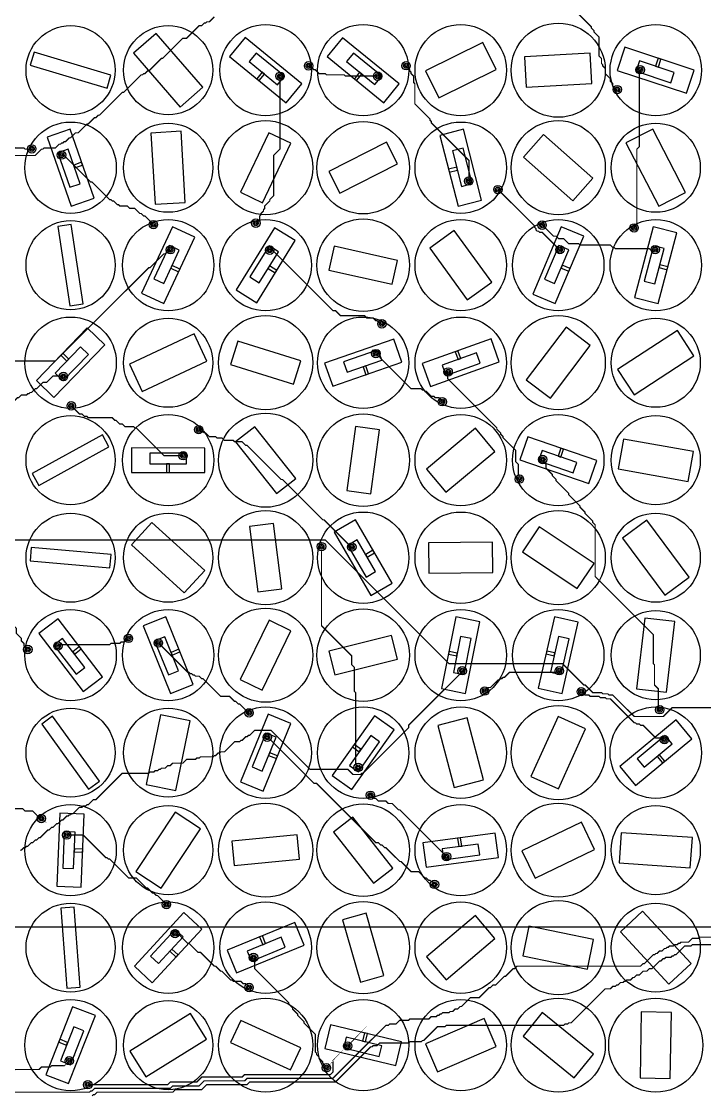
# Model space of a CAD drawing. Header units: millimetres. Extents: x -183 to 183, y -212 to 212.
# Drawn here: x -75.4 to 5.8, y 5.7 to 133.4 of the extents above; entities that cross this region are included whole.
import ezdxf

# ---------------------------------------------------------------- set-up
doc = ezdxf.new("R2010")
doc.units = ezdxf.units.MM
for name, color, linetype in [('ANTIPAD', 8, 'Continuous'), ('BOT_PAD', 40, 'Continuous'), ('BOT_TRACE', 30, 'Continuous'), ('DIODE_SHEET', 6, 'Continuous'), ('TOP_DISC', 1, 'Continuous'), ('TOP_ISLAND', 3, 'Continuous'), ('TOP_SLOT', 2, 'Continuous'), ('VIA_DRILL', 5, 'Continuous'), ('VIA_PAD', 4, 'Continuous')]:
    doc.layers.add(name, color=color, linetype=linetype)

msp = doc.modelspace()

# ---------------------------------------------------------------- linework, layer by layer
at = {"layer": 'ANTIPAD'}
for centre in [(-41.293, 128.117), (-29.694, 128.128), (-1.856, 127.654), (-44.686, 126.885), (-33.084, 126.889), (-4.584, 125.289), (-74.219, 118.24), (-70.684, 117.508), (-22.241, 114.409), (-18.777, 113.394), (-47.57, 109.398), (-59.749, 109.226), (-13.525, 109.159), (-2.584, 108.836), (-57.726, 106.237), (-45.912, 106.192), (-11.393, 106.246), (-0.058, 106.256), (-32.569, 97.424), (-33.294, 93.887), (-24.697, 91.701), (-70.46, 91.154), (-69.525, 87.667), (-25.393, 88.158), (-54.369, 84.829), (-56.22, 81.73), (-13.455, 81.28), (-16.216, 78.954), (-39.762, 70.918), (-36.152, 70.874), (-62.729, 59.998), (-74.689, 58.672), (-71.104, 59.09), (-59.161, 59.45), (-23.027, 56.151), (-11.477, 56.147), (-20.348, 53.732), (-8.862, 53.657), (-48.38, 51.136), (0.472, 51.512), (-46.215, 48.248), (1.03, 47.945), (-35.399, 44.642), (-33.942, 41.339), (-73.082, 38.572), (-70.059, 36.6), (-24.894, 34.039), (-26.317, 30.721), (-58.205, 28.329), (-57.182, 24.867), (-47.843, 22.031), (-48.372, 18.46), (-36.655, 11.499), (-69.759, 9.75), (-39.176, 8.916), (-67.552, 6.893)]:
    msp.add_circle(centre, 0.5, dxfattribs=at)
at = {"layer": 'BOT_PAD'}
for centre in [(-41.293, 128.117), (-29.694, 128.128), (-1.856, 127.654), (-44.686, 126.885), (-33.084, 126.889), (-4.584, 125.289), (-74.219, 118.24), (-70.684, 117.508), (-22.241, 114.409), (-18.777, 113.394), (-59.749, 109.226), (-47.57, 109.398), (-13.525, 109.159), (-2.584, 108.836), (-57.726, 106.237), (-45.912, 106.192), (-11.393, 106.246), (-0.058, 106.256), (-32.569, 97.424), (-33.294, 93.887), (-24.697, 91.701), (-70.46, 91.154), (-25.393, 88.158), (-69.525, 87.667), (-54.369, 84.829), (-56.22, 81.73), (-13.455, 81.28), (-16.216, 78.954), (-39.762, 70.918), (-36.152, 70.874), (-62.729, 59.998), (-74.689, 58.672), (-71.104, 59.09), (-59.161, 59.45), (-23.027, 56.151), (-11.477, 56.147), (-20.348, 53.732), (-8.862, 53.657), (-48.38, 51.136), (0.472, 51.512), (-46.215, 48.248), (1.03, 47.945), (-35.399, 44.642), (-33.942, 41.339), (-73.082, 38.572), (-70.059, 36.6), (-24.894, 34.039), (-26.317, 30.721), (-58.205, 28.329), (-57.182, 24.867), (-47.843, 22.031), (-48.372, 18.46), (-36.655, 11.499), (-69.759, 9.75), (-39.176, 8.916), (-67.552, 6.893)]:
    msp.add_circle(centre, 0.3, dxfattribs=at)
at = {"layer": 'BOT_TRACE', "const_width": 0.15}
for points in [[(-4.584, 125.289), (-4.655, 125.253), (-5.105, 125.703), (-5.105, 126.003), (-5.405, 126.303), (-5.405, 126.603), (-6.005, 127.203), (-6.005, 127.803), (-6.305, 128.103), (-6.305, 128.253), (-6.455, 128.403), (-6.455, 129.003), (-6.755, 129.303), (-6.755, 131.553), (-7.355, 132.153), (-7.355, 132.303), (-7.655, 132.603), (-7.655, 132.753), (-13.055, 138.153), (-13.102, 138.108)], [(-52.505, 133.953), (-53.105, 133.353), (-53.405, 133.353), (-53.555, 133.203), (-53.705, 133.203), (-54.005, 132.903), (-54.305, 132.903), (-55.805, 131.403), (-56.255, 131.403), (-58.655, 129.003), (-58.805, 129.003), (-60.305, 127.503), (-60.455, 127.503), (-60.755, 127.203), (-60.905, 127.203), (-61.055, 127.053), (-61.205, 127.053), (-63.305, 124.953), (-63.455, 124.953), (-66.155, 122.253), (-66.305, 122.253), (-66.605, 121.953), (-66.755, 121.953), (-67.505, 121.203), (-67.655, 121.203), (-68.705, 120.153), (-69.005, 120.153), (-69.605, 119.553), (-69.755, 119.553), (-70.205, 119.103), (-70.355, 119.103), (-70.505, 118.953), (-70.655, 118.953), (-70.805, 118.803), (-70.955, 118.803), (-71.405, 118.353), (-72.755, 118.353), (-72.905, 118.203), (-73.055, 118.203), (-73.805, 117.453), (-89.255, 117.453)], [(-41.293, 128.117), (-41.255, 128.103), (-40.955, 127.803), (-40.805, 127.803), (-40.655, 127.653), (-40.505, 127.653), (-40.055, 127.203), (-39.305, 127.203), (-39.155, 127.053), (-37.055, 127.053), (-36.905, 126.903), (-33.155, 126.903), (-33.084, 126.889)], [(-29.694, 128.128), (-29.705, 128.103), (-29.255, 127.653), (-29.255, 127.503), (-29.105, 127.353), (-29.105, 127.203), (-28.805, 126.903), (-28.805, 126.153), (-28.655, 126.003), (-28.655, 123.603), (-26.855, 121.803), (-26.855, 121.653), (-26.705, 121.503), (-26.705, 121.353), (-22.205, 116.853), (-22.205, 114.453), (-22.241, 114.409)], [(-2.584, 108.836), (-2.555, 108.903), (-2.255, 109.203), (-2.255, 118.203), (-1.955, 118.503), (-1.955, 127.503), (-1.805, 127.653), (-1.856, 127.654)], [(-74.219, 118.24), (-74.255, 118.203), (-75.005, 118.203), (-75.155, 118.353), (-76.205, 118.353), (-76.355, 118.503), (-78.605, 118.503), (-78.905, 118.803), (-79.655, 118.803), (-81.005, 120.153), (-81.305, 120.153), (-81.455, 120.303), (-81.605, 120.303), (-81.755, 120.453), (-81.905, 120.453), (-82.055, 120.603), (-82.355, 120.603), (-88.805, 127.053), (-89.555, 127.053), (-89.705, 127.203), (-91.505, 127.203), (-91.655, 127.353), (-94.655, 127.353), (-94.647, 127.406)], [(-47.57, 109.398), (-47.555, 109.353), (-47.105, 109.803), (-47.105, 110.253), (-46.955, 110.403), (-46.955, 110.553), (-46.655, 110.853), (-46.655, 111.003), (-46.505, 111.153), (-46.505, 111.453), (-45.905, 112.053), (-45.905, 112.203), (-45.455, 112.653), (-45.455, 117.453), (-44.705, 118.203), (-44.705, 126.903), (-44.686, 126.885)], [(-59.749, 109.226), (-59.705, 109.203), (-60.755, 110.253), (-60.905, 110.253), (-61.205, 110.553), (-61.355, 110.553), (-61.955, 111.153), (-62.555, 111.153), (-62.855, 111.453), (-63.755, 111.453), (-63.905, 111.603), (-64.055, 111.603), (-64.505, 112.053), (-64.655, 112.053), (-64.805, 112.203), (-64.955, 112.203), (-67.055, 114.303), (-67.205, 114.303), (-70.355, 117.453), (-70.655, 117.453), (-70.684, 117.508)], [(-18.777, 113.394), (-18.755, 113.403), (-14.405, 109.053), (-14.405, 108.903), (-14.255, 108.753), (-14.255, 108.603), (-14.105, 108.453), (-13.955, 108.453), (-13.805, 108.303), (-13.505, 108.303), (-11.405, 106.203), (-11.393, 106.246)], [(-13.525, 109.159), (-13.505, 109.203), (-12.155, 107.853), (-11.855, 107.853), (-11.555, 107.553), (-10.955, 107.553), (-10.355, 106.953), (-9.155, 106.953), (-9.005, 106.803), (-5.405, 106.803), (-5.105, 106.503), (-4.955, 106.503), (-4.805, 106.353), (-0.755, 106.353), (-0.605, 106.203), (-0.005, 106.203), (-0.058, 106.256)], [(-57.726, 106.237), (-57.755, 106.203), (-58.055, 105.903), (-58.205, 105.903), (-58.355, 105.753), (-58.505, 105.753), (-60.155, 104.103), (-60.305, 104.103), (-71.405, 93.003), (-78.455, 93.003)], [(-32.569, 97.424), (-32.555, 97.353), (-32.855, 97.653), (-33.005, 97.653), (-33.155, 97.803), (-33.305, 97.803), (-33.605, 98.103), (-34.355, 98.103), (-34.655, 98.403), (-37.505, 98.403), (-38.105, 99.003), (-38.405, 99.003), (-45.605, 106.203), (-45.905, 106.203), (-45.912, 106.192)], [(-25.393, 88.158), (-25.355, 88.203), (-25.805, 88.653), (-26.255, 88.653), (-26.405, 88.803), (-26.705, 88.803), (-27.305, 89.403), (-27.455, 89.403), (-27.605, 89.553), (-27.755, 89.553), (-27.905, 89.703), (-29.105, 89.703), (-33.305, 93.903), (-33.294, 93.887)], [(-80.399, 87.729), (-80.405, 87.753), (-79.655, 87.753), (-79.505, 87.903), (-78.455, 87.903), (-78.305, 88.053), (-76.505, 88.053), (-75.905, 88.653), (-75.755, 88.653), (-75.455, 88.953), (-74.855, 88.953), (-74.705, 89.103), (-74.555, 89.103), (-74.405, 89.253), (-74.255, 89.253), (-73.805, 89.703), (-73.655, 89.703), (-72.905, 90.453), (-72.455, 90.453), (-71.705, 91.203), (-70.505, 91.203), (-70.46, 91.154)], [(-16.216, 78.954), (-16.205, 78.903), (-16.205, 79.353), (-16.355, 79.503), (-16.355, 80.703), (-16.655, 81.003), (-16.655, 82.353), (-18.155, 83.853), (-18.155, 84.003), (-18.455, 84.303), (-18.455, 84.453), (-18.905, 84.903), (-18.905, 85.053), (-24.755, 90.903), (-24.755, 91.653), (-24.697, 91.701)], [(-69.525, 87.667), (-69.455, 87.603), (-68.555, 86.703), (-68.255, 86.703), (-67.955, 86.403), (-67.655, 86.403), (-67.505, 86.253), (-64.655, 86.253), (-64.355, 85.953), (-64.205, 85.953), (-63.755, 85.503), (-63.455, 85.503), (-63.155, 85.203), (-62.105, 85.203), (-61.955, 85.053), (-61.805, 85.053), (-58.505, 81.753), (-56.255, 81.753), (-56.22, 81.73)], [(-54.369, 84.829), (-54.305, 84.903), (-54.005, 84.603), (-53.855, 84.603), (-53.705, 84.453), (-53.555, 84.453), (-53.105, 84.003), (-52.355, 84.003), (-52.205, 83.853), (-51.605, 83.853), (-51.305, 83.553), (-50.255, 83.553), (-50.105, 83.403), (-49.205, 83.403), (-48.755, 82.953), (-48.605, 82.953), (-44.555, 78.903), (-44.405, 78.903), (-39.605, 74.103), (-39.455, 74.103), (-36.155, 70.803), (-36.152, 70.874)], [(0.472, 51.512), (0.445, 51.453), (0.445, 51.603), (0.295, 51.753), (0.295, 54.003), (-0.155, 54.453), (-0.155, 56.853), (-0.305, 57.003), (-0.305, 60.453), (-7.205, 67.353), (-7.205, 73.503), (-7.505, 73.803), (-7.505, 73.953), (-8.405, 74.853), (-8.405, 75.003), (-9.005, 75.603), (-9.005, 75.753), (-10.355, 77.103), (-10.355, 77.253), (-11.855, 78.753), (-11.855, 78.903), (-12.305, 79.353), (-12.305, 79.503), (-13.055, 80.253), (-13.055, 80.703), (-13.205, 80.853), (-13.205, 81.003), (-13.505, 81.303), (-13.455, 81.28)], [(9.745, 51.753), (1.945, 51.753), (0.895, 50.703), (-2.555, 50.703), (-5.105, 53.253), (-5.555, 53.253), (-5.705, 53.403), (-6.305, 53.403), (-6.455, 53.553), (-7.505, 53.553), (-8.405, 54.453), (-8.555, 54.453), (-11.105, 57.003), (-24.605, 57.003), (-39.305, 71.703), (-84.155, 71.703)], [(-39.762, 70.918), (-39.755, 70.953), (-39.755, 61.503), (-36.155, 57.903), (-36.155, 56.853), (-35.855, 56.553), (-35.855, 53.703), (-35.705, 53.553), (-35.705, 45.003), (-35.405, 44.703), (-35.399, 44.642)], [(-74.689, 58.672), (-74.705, 58.653), (-75.155, 59.103), (-75.155, 59.403), (-75.455, 59.703), (-75.455, 60.003), (-76.055, 60.603), (-76.055, 61.203), (-76.355, 61.503), (-76.355, 61.653), (-76.505, 61.803), (-76.505, 62.403), (-76.805, 62.703), (-76.805, 63.003), (-77.555, 63.753), (-77.555, 63.903), (-83.105, 69.453), (-83.05, 69.433)], [(-62.729, 59.998), (-62.705, 60.003), (-63.005, 59.703), (-63.155, 59.703), (-63.305, 59.553), (-63.605, 59.553), (-63.755, 59.403), (-64.805, 59.403), (-64.955, 59.253), (-70.955, 59.253), (-71.105, 59.103), (-71.104, 59.09)], [(-48.38, 51.136), (-48.455, 51.153), (-49.505, 52.203), (-49.655, 52.203), (-49.955, 52.503), (-50.105, 52.503), (-50.705, 53.103), (-51.755, 53.103), (-53.855, 55.203), (-54.005, 55.203), (-54.305, 55.503), (-54.755, 55.503), (-54.905, 55.653), (-55.055, 55.653), (-55.205, 55.803), (-55.355, 55.803), (-55.505, 55.953), (-55.655, 55.953), (-59.105, 59.403), (-59.161, 59.45)], [(-23.027, 56.151), (-22.955, 56.103), (-29.405, 49.653), (-29.405, 49.353), (-34.805, 43.953), (-34.955, 43.953), (-35.105, 43.803), (-36.005, 43.803), (-36.605, 44.403), (-41.105, 44.403), (-45.755, 49.053), (-47.705, 49.053), (-48.305, 48.453), (-48.455, 48.453), (-48.605, 48.303), (-48.755, 48.303), (-49.205, 47.853), (-49.355, 47.853), (-49.505, 47.703), (-50.105, 47.703), (-51.305, 46.503), (-51.755, 46.503), (-51.905, 46.353), (-52.055, 46.353), (-52.355, 46.053), (-52.505, 46.053), (-52.655, 45.903), (-54.155, 45.903), (-54.305, 45.753), (-54.605, 45.753), (-54.755, 45.603), (-55.805, 45.603), (-56.255, 45.153), (-57.455, 45.153), (-57.755, 44.853), (-58.055, 44.853), (-58.355, 44.553), (-58.805, 44.553), (-58.955, 44.403), (-59.105, 44.403), (-59.255, 44.253), (-59.555, 44.253), (-59.705, 44.103), (-60.155, 44.103), (-60.305, 43.953), (-63.455, 43.953), (-66.605, 40.803), (-66.905, 40.803), (-67.505, 40.203), (-67.655, 40.203), (-67.805, 40.053), (-68.105, 40.053), (-68.255, 39.903), (-68.555, 39.903), (-69.305, 39.153), (-69.455, 39.153), (-69.605, 39.003), (-69.755, 39.003), (-69.905, 38.853), (-70.055, 38.853), (-70.505, 38.403), (-70.655, 38.403), (-71.105, 37.953), (-71.255, 37.953), (-71.705, 37.503), (-71.855, 37.503), (-72.155, 37.203), (-72.305, 37.203), (-73.205, 36.303), (-73.355, 36.303), (-73.655, 36.003), (-73.805, 36.003), (-74.105, 35.703), (-74.255, 35.703), (-74.705, 35.253), (-74.855, 35.253), (-75.005, 35.103), (-75.155, 35.103), (-75.455, 34.803), (-75.605, 34.803)], [(-20.348, 53.732), (-20.405, 53.703), (-19.955, 54.153), (-19.655, 54.153), (-18.755, 55.053), (-18.605, 55.053), (-18.455, 55.203), (-18.305, 55.203), (-18.155, 55.353), (-18.005, 55.353), (-17.405, 55.953), (-11.855, 55.953), (-11.705, 56.103), (-11.405, 56.103), (-11.477, 56.147)], [(-8.862, 53.657), (-8.855, 53.703), (-8.405, 53.253), (-7.955, 53.253), (-7.805, 53.103), (-6.755, 53.103), (-6.605, 52.953), (-6.005, 52.953), (-5.855, 52.803), (-5.405, 52.803), (-2.555, 49.953), (-2.405, 49.953), (-2.255, 49.803), (-1.955, 49.803), (-1.805, 49.653), (-1.505, 49.653), (-0.005, 48.153), (0.895, 48.153), (1.045, 48.003), (1.03, 47.945)], [(-26.317, 30.721), (-26.255, 30.753), (-26.555, 31.053), (-26.705, 31.053), (-26.855, 31.203), (-27.005, 31.203), (-27.305, 31.503), (-27.455, 31.503), (-28.205, 32.253), (-29.105, 32.253), (-30.305, 33.453), (-30.455, 33.453), (-32.105, 35.103), (-32.255, 35.103), (-32.555, 35.403), (-32.705, 35.403), (-33.005, 35.703), (-33.305, 35.703), (-40.355, 42.753), (-40.655, 42.753), (-46.205, 48.303), (-46.215, 48.248)], [(-73.082, 38.572), (-73.055, 38.553), (-73.355, 38.853), (-73.505, 38.853), (-74.105, 39.453), (-75.005, 39.453), (-75.305, 39.753), (-76.955, 39.753), (-77.255, 40.053), (-78.455, 40.053), (-79.355, 40.953), (-79.505, 40.953), (-79.655, 41.103), (-79.805, 41.103), (-85.505, 46.803), (-94.655, 46.803), (-94.608, 46.826)], [(-33.942, 41.339), (-33.905, 41.403), (-33.455, 40.953), (-33.305, 40.953), (-33.005, 40.653), (-32.105, 40.653), (-31.805, 40.353), (-31.355, 40.353), (-30.605, 39.603), (-30.455, 39.603), (-24.905, 34.053), (-24.894, 34.039)], [(-58.205, 28.329), (-58.205, 28.353), (-59.255, 29.403), (-59.405, 29.403), (-59.705, 29.703), (-59.855, 29.703), (-60.455, 30.303), (-60.605, 30.303), (-61.805, 31.503), (-62.705, 31.503), (-64.955, 33.753), (-65.105, 33.753), (-65.255, 33.903), (-65.405, 33.903), (-68.105, 36.603), (-70.055, 36.603), (-70.059, 36.6)], [(6.595, 25.653), (-130.355, 25.653)], [(6.895, 24.453), (5.245, 24.453), (5.095, 24.303), (4.345, 24.303), (3.895, 23.853), (2.995, 23.853), (2.845, 23.703), (2.695, 23.703), (2.545, 23.553), (2.245, 23.553), (2.095, 23.403), (1.645, 23.403), (1.495, 23.253), (1.345, 23.253), (1.195, 23.103), (1.045, 23.103), (0.745, 22.803), (0.445, 22.803), (0.145, 22.503), (-0.005, 22.503), (-0.155, 22.353), (-0.305, 22.353), (-1.355, 21.303), (-1.505, 21.303), (-1.805, 21.003), (-16.505, 21.003), (-16.805, 20.703), (-16.955, 20.703), (-17.855, 19.803), (-18.005, 19.803), (-19.055, 18.753), (-19.355, 18.753), (-19.655, 18.453), (-19.805, 18.453), (-21.005, 17.253), (-22.055, 17.253), (-23.105, 16.203), (-23.255, 16.203), (-23.555, 15.903), (-23.855, 15.903), (-24.155, 15.603), (-24.455, 15.603), (-24.605, 15.453), (-25.355, 15.453), (-25.505, 15.303), (-25.655, 15.303), (-25.805, 15.153), (-25.955, 15.153), (-26.105, 15.003), (-26.705, 15.003), (-27.005, 14.703), (-29.255, 14.703), (-29.405, 14.553), (-30.455, 14.553), (-30.905, 14.103), (-31.655, 14.103), (-31.805, 13.953), (-32.105, 13.953), (-38.405, 7.653), (-48.605, 7.653), (-48.905, 7.353), (-53.705, 7.353), (-54.305, 6.753), (-57.455, 6.753), (-57.755, 6.453), (-66.755, 6.453), (-67.055, 6.153), (-67.205, 6.153), (-67.355, 6.003), (-175.955, 6.003)], [(-48.372, 18.46), (-48.305, 18.453), (-48.755, 18.903), (-49.055, 18.903), (-49.355, 19.203), (-50.255, 19.203), (-50.405, 19.353), (-50.555, 19.353), (-51.605, 20.403), (-51.755, 20.403), (-52.355, 21.003), (-52.505, 21.003), (-54.155, 22.653), (-54.455, 22.653), (-55.505, 23.703), (-55.655, 23.703), (-56.705, 24.753), (-57.005, 24.753), (-57.155, 24.903), (-57.182, 24.867)], [(37.195, 23.553), (4.345, 23.553), (4.195, 23.403), (3.445, 23.403), (2.395, 22.353), (2.245, 22.353), (2.095, 22.203), (1.945, 22.203), (1.795, 22.053), (1.195, 22.053), (1.045, 21.903), (0.895, 21.903), (0.595, 21.603), (0.445, 21.603), (-0.455, 20.703), (-0.755, 20.703), (-1.055, 20.403), (-1.505, 20.403), (-1.955, 19.953), (-2.255, 19.953), (-2.555, 19.653), (-2.705, 19.653), (-3.005, 19.353), (-3.455, 19.353), (-3.605, 19.203), (-3.755, 19.203), (-3.905, 19.053), (-4.205, 19.053), (-4.505, 18.753), (-4.655, 18.753), (-4.805, 18.603), (-5.105, 18.603), (-5.405, 18.303), (-6.005, 18.303), (-10.055, 14.253), (-10.355, 14.253), (-10.505, 14.103), (-10.805, 14.103), (-10.955, 13.953), (-24.905, 13.953), (-25.055, 13.803), (-25.955, 13.803), (-27.605, 12.153), (-27.755, 12.153), (-27.905, 12.003), (-29.255, 12.003), (-29.405, 11.853), (-32.855, 11.853), (-33.155, 11.553), (-33.605, 11.553), (-33.755, 11.403), (-33.905, 11.403), (-38.105, 7.203), (-48.305, 7.203), (-48.605, 6.903), (-53.405, 6.903), (-54.005, 6.303), (-57.155, 6.303), (-57.455, 6.003), (-66.455, 6.003), (-66.755, 5.703), (-66.905, 5.703), (-67.055, 5.553)], [(-39.176, 8.916), (-39.155, 8.853), (-39.455, 9.153), (-39.455, 9.303), (-39.605, 9.453), (-39.605, 9.603), (-40.055, 10.053), (-40.055, 10.203), (-40.355, 10.503), (-40.355, 10.653), (-40.505, 10.803), (-40.505, 12.903), (-41.855, 14.253), (-41.855, 14.403), (-42.605, 15.153), (-42.605, 15.303), (-43.205, 15.903), (-43.205, 16.053), (-43.655, 16.503), (-43.655, 16.653), (-47.705, 20.703), (-47.705, 21.903), (-47.855, 22.053), (-47.843, 22.031)], [(-67.552, 6.893), (-67.505, 6.903), (-58.055, 6.903), (-57.755, 7.203), (-54.605, 7.203), (-54.005, 7.803), (-49.205, 7.803), (-48.905, 8.103), (-38.705, 8.103), (-38.405, 8.403), (-38.405, 9.753), (-36.605, 11.553), (-36.655, 11.499)], [(-77.055, 8.571), (-77.105, 8.553), (-76.355, 8.553), (-76.205, 8.703), (-73.355, 8.703), (-73.055, 9.003), (-72.005, 9.003), (-71.855, 9.153), (-70.355, 9.153), (-69.755, 9.753), (-69.759, 9.75)]]:
    msp.add_lwpolyline(points, dxfattribs=at)
at = {"layer": 'DIODE_SHEET'}
for points in [[(-0.025, 128.082), (0.307, 127.973), (0.62, 128.922), (0.288, 129.032)], [(-46.549, 127.141), (-46.82, 127.362), (-47.452, 126.587), (-47.181, 126.366)], [(-34.948, 127.14), (-35.22, 127.361), (-35.85, 126.585), (-35.579, 126.364)], [(-69.232, 116.313), (-69.118, 115.982), (-68.173, 116.31), (-68.287, 116.64)], [(-23.592, 115.718), (-23.679, 116.057), (-24.648, 115.807), (-24.56, 115.468)], [(-57.518, 104.368), (-57.667, 104.051), (-56.761, 103.627), (-56.613, 103.944)], [(-45.925, 104.311), (-46.11, 104.014), (-45.26, 103.487), (-45.076, 103.784)], [(-11.117, 104.385), (-11.254, 104.063), (-10.333, 103.673), (-10.197, 103.995)], [(0.48, 104.454), (0.39, 104.116), (1.357, 103.861), (1.447, 104.199)], [(-70.045, 92.988), (-69.801, 93.239), (-70.518, 93.936), (-70.762, 93.685)], [(-23.517, 93.165), (-23.187, 93.283), (-23.524, 94.224), (-23.854, 94.106)], [(-34.486, 92.433), (-34.817, 92.317), (-34.487, 91.373), (-34.157, 91.489)], [(-11.618, 81.682), (-11.288, 81.568), (-10.961, 82.513), (-11.292, 82.628)], [(-57.825, 80.75), (-58.175, 80.75), (-58.175, 79.75), (-57.825, 79.75)], [(-34.499, 69.977), (-34.323, 69.675), (-33.458, 70.176), (-33.634, 70.479)], [(-69.349, 58.413), (-69.136, 58.135), (-68.343, 58.743), (-68.556, 59.021)], [(-57.649, 58.331), (-57.517, 58.007), (-56.591, 58.383), (-56.722, 58.708)], [(-23.675, 57.916), (-23.607, 58.259), (-24.588, 58.455), (-24.656, 58.111)], [(-12.078, 57.929), (-12, 58.27), (-12.975, 58.491), (-13.053, 58.15)], [(-35.268, 46.518), (-35.066, 46.803), (-35.881, 47.382), (-36.084, 47.097)], [(-45.917, 46.391), (-46.05, 46.067), (-45.125, 45.688), (-44.992, 46.011)], [(0.422, 46.166), (0.153, 45.942), (0.792, 45.173), (1.061, 45.397)], [(-23.433, 35.223), (-23.086, 35.269), (-23.219, 36.26), (-23.566, 36.214)], [(-69.143, 34.957), (-69.157, 34.607), (-68.158, 34.567), (-68.144, 34.917)], [(-46.733, 23.549), (-46.41, 23.683), (-46.791, 24.607), (-47.115, 24.474)], [(-57.551, 23.023), (-57.788, 22.766), (-57.053, 22.088), (-56.816, 22.345)], [(-34.865, 12.078), (-34.525, 11.997), (-34.292, 12.969), (-34.632, 13.051)], [(-70.083, 11.602), (-69.955, 11.928), (-70.885, 12.294), (-71.013, 11.968)]]:
    msp.add_lwpolyline(points, close=True, dxfattribs=at)
at = {"layer": 'TOP_DISC'}
for centre, radius in [((-69.6, 127.6), 5.3), ((-58, 127.6), 5.3), ((-46.4, 127.6), 5.435), ((-34.8, 127.6), 5.435), ((-23.2, 127.6), 5.435), ((-11.6, 127.6), 5.6), ((0, 127.6), 5.435), ((-69.6, 116), 5.435), ((-58, 116), 5.3), ((-46.4, 116), 5.6), ((-34.8, 116), 5.5), ((-23.2, 116), 5.435), ((-11.6, 116), 5.6), ((0, 116), 5.3), ((-58, 104.4), 5.435), ((-46.4, 104.4), 5.435), ((-34.8, 104.4), 5.5), ((-23.2, 104.4), 5.435), ((-11.6, 104.4), 5.435), ((0, 104.4), 5.435), ((-69.6, 104.4), 5.3), ((-46.4, 92.8), 5.6), ((-11.6, 92.8), 5.6), ((-69.6, 92.8), 5.435), ((-58, 92.8), 5.3), ((-34.8, 92.8), 5.435), ((-23.2, 92.8), 5.435), ((0, 92.8), 5.3), ((-69.6, 81.2), 5.3), ((-58, 81.2), 5.435), ((-46.4, 81.2), 5.6), ((-34.8, 81.2), 5.5), ((-23.2, 81.2), 5.435), ((-11.6, 81.2), 5.435), ((0, 81.2), 5.3), ((-69.6, 69.6), 5.3), ((-58, 69.6), 5.3), ((-46.4, 69.6), 5.6), ((-34.8, 69.6), 5.435), ((-23.2, 69.6), 5.435), ((-11.6, 69.6), 5.6), ((0, 69.6), 5.3), ((-69.6, 58), 5.435), ((-58, 58), 5.435), ((-46.4, 58), 5.6), ((-34.8, 58), 5.5), ((-23.2, 58), 5.435), ((-11.6, 58), 5.435), ((0, 58), 5.3), ((-69.6, 46.4), 5.3), ((-58, 46.4), 5.3), ((-46.4, 46.4), 5.435), ((-34.8, 46.4), 5.435), ((-23.2, 46.4), 5.435), ((-11.6, 46.4), 5.6), ((0, 46.4), 5.435), ((-69.6, 34.8), 5.435), ((-58, 34.8), 5.3), ((-46.4, 34.8), 5.6), ((-34.8, 34.8), 5.5), ((-23.2, 34.8), 5.435), ((-11.6, 34.8), 5.6), ((0, 34.8), 5.3), ((-69.6, 23.2), 5.3), ((-58, 23.2), 5.435), ((-46.4, 23.2), 5.435), ((-34.8, 23.2), 5.5), ((-23.2, 23.2), 5.435), ((-11.6, 23.2), 5.6), ((0, 23.2), 5.3), ((-69.6, 11.6), 5.435), ((-58, 11.6), 5.3), ((-46.4, 11.6), 5.6), ((-34.8, 11.6), 5.435), ((-23.2, 11.6), 5.435), ((-11.6, 11.6), 5.6), ((0, 11.6), 5.6)]:
    msp.add_circle(centre, radius, dxfattribs=at)
at = {"layer": 'TOP_ISLAND'}
for points in [[(-44.178, 126.884), (-47.547, 129.633), (-48.369, 128.626), (-45, 125.877)], [(-32.577, 126.889), (-35.951, 129.631), (-36.771, 128.622), (-33.396, 125.88)], [(-2.331, 127.473), (1.799, 126.112), (2.206, 127.347), (-1.924, 128.708)], [(-71.115, 117.775), (-69.691, 113.667), (-68.462, 114.094), (-69.887, 118.201)], [(-21.833, 114.108), (-22.921, 118.318), (-24.18, 117.992), (-23.092, 113.783)], [(-57.848, 106.729), (-59.691, 102.791), (-58.514, 102.24), (-56.671, 106.178)], [(-45.976, 106.695), (-48.269, 103.001), (-47.164, 102.316), (-44.871, 106.01)], [(-11.534, 106.733), (-13.231, 102.73), (-12.034, 102.223), (-10.337, 106.226)], [(-0.267, 106.719), (-1.376, 102.515), (-0.119, 102.183), (0.99, 106.387)], [(-70.505, 90.648), (-67.476, 93.767), (-68.408, 94.673), (-71.437, 91.554)], [(-33.028, 94.319), (-37.133, 92.886), (-36.704, 91.659), (-32.599, 93.092)], [(-24.96, 91.266), (-20.867, 92.733), (-21.305, 93.957), (-25.398, 92.49)], [(-55.826, 82.049), (-60.174, 82.051), (-60.174, 80.751), (-55.826, 80.749)], [(-13.932, 81.107), (-9.823, 79.687), (-9.398, 80.915), (-13.508, 82.335)], [(-36.626, 71.054), (-34.444, 67.293), (-33.32, 67.946), (-35.502, 71.706)], [(-59.605, 59.695), (-57.97, 55.666), (-56.765, 56.155), (-58.401, 60.184)], [(-22.79, 55.702), (-21.942, 59.966), (-23.217, 60.22), (-24.065, 55.956)], [(-11.251, 55.692), (-10.291, 59.932), (-11.558, 60.22), (-12.519, 55.979)], [(-71.597, 59.208), (-68.952, 55.757), (-67.92, 56.548), (-70.565, 59.999)], [(-46.361, 48.734), (-48.012, 44.711), (-46.809, 44.218), (-45.158, 48.24)], [(-35.366, 44.135), (-32.848, 47.68), (-33.908, 48.433), (-36.426, 44.888)], [(1.129, 48.443), (-2.215, 45.664), (-1.384, 44.664), (1.96, 47.443)], [(-70.363, 37.006), (-70.536, 32.662), (-69.237, 32.61), (-69.064, 36.954)], [(-25.242, 33.669), (-20.932, 34.246), (-21.105, 35.534), (-25.414, 34.958)], [(-57.15, 25.374), (-60.099, 22.179), (-59.144, 21.297), (-56.195, 24.492)], [(-48.086, 21.585), (-44.066, 23.243), (-44.562, 24.445), (-48.581, 22.787)], [(-69.605, 9.266), (-68.013, 13.312), (-69.222, 13.788), (-70.815, 9.742)], [(-37.112, 11.28), (-32.884, 10.267), (-32.581, 11.531), (-36.809, 12.544)]]:
    msp.add_lwpolyline(points, close=True, dxfattribs=at)
at = {"layer": 'TOP_SLOT'}
for points in [[(-53.862, 125.577), (-59.419, 131.982), (-62.138, 129.623), (-56.581, 123.218)], [(-42.115, 125.974), (-48.852, 131.472), (-50.685, 129.226), (-43.948, 123.728)], [(-30.511, 125.984), (-37.26, 131.467), (-39.089, 129.216), (-32.34, 123.733)], [(-25.815, 124.302), (-18.992, 127.67), (-20.585, 130.898), (-27.408, 127.53)], [(-4.583, 127.584), (3.675, 124.862), (4.583, 127.616), (-3.675, 130.338)], [(-64.8, 127.004), (-73.943, 129.729), (-74.4, 128.196), (-65.257, 125.471)], [(-15.415, 125.587), (-7.587, 126.018), (-7.785, 129.613), (-15.613, 129.182)], [(-72.395, 119.633), (-69.545, 111.417), (-66.805, 112.367), (-69.655, 120.583)], [(-55.956, 111.872), (-56.45, 120.338), (-60.044, 120.128), (-59.55, 111.662)], [(-46.774, 111.837), (-43.407, 118.917), (-46.026, 120.163), (-49.393, 113.083)], [(-20.708, 112.153), (-22.884, 120.573), (-25.692, 119.847), (-23.516, 111.427)], [(3.544, 113.057), (-0.345, 120.593), (-3.544, 118.943), (0.345, 111.407)], [(-37.564, 112.953), (-30.713, 116.467), (-32.036, 119.047), (-38.887, 115.533)], [(-7.469, 114.758), (-13.351, 119.942), (-15.731, 117.242), (-9.849, 112.058)], [(-68.095, 99.803), (-69.523, 109.236), (-71.105, 108.997), (-69.677, 99.564)], [(-57.47, 108.953), (-61.156, 101.076), (-58.53, 99.847), (-54.844, 107.724)], [(-45.339, 108.859), (-49.925, 101.47), (-47.461, 99.941), (-42.875, 107.33)], [(-19.513, 102.369), (-23.968, 108.538), (-26.887, 106.431), (-22.432, 100.262)], [(-11.237, 108.969), (-14.632, 100.963), (-11.963, 99.831), (-8.568, 107.837)], [(-0.293, 108.974), (-2.511, 100.566), (0.293, 99.826), (2.511, 108.234)], [(-30.726, 104.972), (-38.239, 106.658), (-38.874, 103.828), (-31.361, 102.142)], [(-71.589, 88.671), (-65.531, 94.909), (-67.611, 96.929), (-73.669, 90.691)], [(-61.079, 89.374), (-53.397, 92.964), (-54.921, 96.226), (-62.603, 92.636)], [(-12.535, 88.589), (-7.797, 94.836), (-10.665, 97.011), (-15.403, 90.764)], [(-2.568, 88.976), (4.535, 93.608), (2.568, 96.624), (-4.535, 91.992)], [(-42.226, 93.016), (-49.71, 95.352), (-50.574, 92.584), (-43.09, 90.248)], [(-31.173, 95.602), (-39.383, 92.736), (-38.427, 89.998), (-30.217, 92.864)], [(-26.804, 89.968), (-18.618, 92.902), (-19.596, 95.632), (-27.782, 92.698)], [(-42.827, 79.032), (-47.702, 85.172), (-49.973, 83.368), (-45.098, 77.228)], [(-33.873, 77.192), (-32.853, 84.824), (-35.727, 85.208), (-36.747, 77.576)], [(-24.972, 77.382), (-19.125, 82.252), (-21.428, 85.018), (-27.275, 80.148)], [(-73.392, 78.198), (-65.036, 82.8), (-65.808, 84.202), (-74.164, 79.6)], [(-16.183, 81.249), (-7.964, 78.41), (-7.017, 81.151), (-15.236, 83.99)], [(4.491, 82.225), (-3.857, 83.719), (-4.491, 80.175), (3.857, 78.681)], [(-53.652, 82.649), (-62.348, 82.651), (-62.348, 79.751), (-53.652, 79.749)], [(-38.236, 72.633), (-33.872, 65.112), (-31.364, 66.567), (-35.728, 74.088)], [(3.973, 67.269), (-1.082, 74.077), (-3.973, 71.931), (1.082, 65.123)], [(-53.654, 68.073), (-59.92, 73.787), (-62.346, 71.127), (-56.08, 65.413)], [(-44.471, 65.892), (-45.452, 73.671), (-48.329, 73.308), (-47.348, 65.529)], [(-7.342, 68.913), (-13.854, 73.278), (-15.858, 70.287), (-9.346, 65.922)], [(-64.779, 69.991), (-74.285, 70.803), (-74.421, 69.209), (-64.915, 68.397)], [(-26.988, 67.765), (-19.379, 67.835), (-19.412, 71.435), (-27.021, 71.365)], [(-60.979, 61.483), (-57.708, 53.426), (-55.021, 54.517), (-58.292, 62.574)], [(-11.147, 53.439), (-9.225, 61.92), (-12.053, 62.561), (-13.975, 54.08)], [(-73.396, 60.569), (-68.106, 53.667), (-65.804, 55.431), (-71.094, 62.333)], [(-46.803, 53.84), (-43.387, 60.896), (-45.997, 62.16), (-49.413, 55.104)], [(-22.626, 53.453), (-20.93, 61.982), (-23.774, 62.547), (-25.47, 54.018)], [(1.296, 53.58), (2.28, 62.002), (-1.296, 62.42), (-2.28, 53.998)], [(-38.181, 55.656), (-30.713, 57.531), (-31.419, 60.344), (-38.887, 58.469)], [(-66.16, 43.001), (-71.743, 50.736), (-73.04, 49.799), (-67.457, 42.064)], [(-57.102, 41.882), (-55.374, 50.184), (-58.898, 50.918), (-60.626, 42.616)], [(-46.091, 50.973), (-49.392, 42.928), (-46.709, 41.827), (-43.408, 49.872)], [(-36.135, 42.015), (-31.1, 49.105), (-33.465, 50.785), (-38.5, 43.695)], [(-20.483, 43.186), (-22.438, 50.539), (-25.917, 49.614), (-23.962, 42.261)], [(-11.584, 42.087), (-8.339, 49.224), (-11.616, 50.713), (-14.861, 43.576)], [(2.417, 50.294), (-4.271, 44.736), (-2.417, 42.506), (4.271, 48.064)], [(-70.875, 39.202), (-71.222, 30.513), (-68.325, 30.398), (-67.978, 39.087)], [(-58.836, 30.27), (-54.161, 37.345), (-57.164, 39.33), (-61.839, 32.255)], [(-31.281, 32.668), (-36.038, 38.723), (-38.319, 36.932), (-33.562, 30.877)], [(-14.357, 31.483), (-7.287, 34.87), (-8.843, 38.117), (-15.913, 34.73)], [(-50.165, 32.984), (-42.36, 33.729), (-42.635, 36.616), (-50.44, 35.871)], [(-27.317, 32.786), (-18.698, 33.939), (-19.083, 36.814), (-27.702, 35.661)], [(4.352, 36.31), (-4.109, 36.882), (-4.352, 33.29), (4.109, 32.718)], [(-68.445, 18.503), (-69.16, 28.017), (-70.755, 27.897), (-70.04, 18.383)], [(-56.116, 27.378), (-62.015, 20.989), (-59.884, 19.022), (-53.985, 25.411)], [(-32.349, 19.896), (-34.462, 27.3), (-37.251, 26.504), (-35.138, 19.1)], [(-24.942, 19.368), (-19.133, 24.283), (-21.458, 27.032), (-27.267, 22.117)], [(4.204, 21.317), (-1.565, 27.532), (-4.204, 25.083), (1.565, 18.868)], [(-49.867, 20.202), (-41.828, 23.517), (-42.933, 26.198), (-50.972, 22.883)], [(-7.399, 24.177), (-15.079, 25.75), (-15.801, 22.223), (-8.121, 20.65)], [(-69.843, 7.023), (-66.658, 15.115), (-69.357, 16.177), (-72.542, 8.085)], [(-60.648, 7.831), (-53.449, 12.313), (-55.352, 15.369), (-62.551, 10.887)], [(-7.423, 10.525), (-13.507, 15.469), (-15.777, 12.675), (-9.693, 7.731)], [(1.73, 7.648), (1.87, 15.487), (-1.73, 15.552), (-1.87, 7.713)], [(-42.231, 11.301), (-49.371, 14.54), (-50.569, 11.899), (-43.429, 8.66)], [(-25.976, 8.437), (-18.994, 11.459), (-20.424, 14.763), (-27.406, 11.741)], [(-39.366, 11.203), (-30.91, 9.177), (-30.234, 11.997), (-38.69, 14.023)]]:
    msp.add_lwpolyline(points, close=True, dxfattribs=at)
at = {"layer": 'VIA_DRILL'}
for centre in [(-41.293, 128.117), (-29.694, 128.128), (-1.856, 127.654), (-44.686, 126.885), (-33.084, 126.889), (-4.584, 125.289), (-74.219, 118.24), (-70.684, 117.508), (-22.241, 114.409), (-18.777, 113.394), (-59.749, 109.226), (-47.57, 109.398), (-13.525, 109.159), (-2.584, 108.836), (-57.726, 106.237), (-45.912, 106.192), (-11.393, 106.246), (-0.058, 106.256), (-32.569, 97.424), (-33.294, 93.887), (-70.46, 91.154), (-24.697, 91.701), (-25.393, 88.158), (-69.525, 87.667), (-54.369, 84.829), (-56.22, 81.73), (-13.455, 81.28), (-16.216, 78.954), (-39.762, 70.918), (-36.152, 70.874), (-62.729, 59.998), (-74.689, 58.672), (-71.104, 59.09), (-59.161, 59.45), (-23.027, 56.151), (-11.477, 56.147), (-20.348, 53.732), (-8.862, 53.657), (-48.38, 51.136), (0.472, 51.512), (-46.215, 48.248), (1.03, 47.945), (-35.399, 44.642), (-33.942, 41.339), (-73.082, 38.572), (-70.059, 36.6), (-24.894, 34.039), (-26.317, 30.721), (-58.205, 28.329), (-57.182, 24.867), (-47.843, 22.031), (-48.372, 18.46), (-36.655, 11.499), (-69.759, 9.75), (-39.176, 8.916), (-67.552, 6.893)]:
    msp.add_circle(centre, 0.15, dxfattribs=at)
at = {"layer": 'VIA_PAD'}
for centre in [(-41.293, 128.117), (-29.694, 128.128), (-1.856, 127.654), (-44.686, 126.885), (-33.084, 126.889), (-4.584, 125.289), (-74.219, 118.24), (-70.684, 117.508), (-22.241, 114.409), (-18.777, 113.394), (-59.749, 109.226), (-47.57, 109.398), (-13.525, 109.159), (-2.584, 108.836), (-57.726, 106.237), (-45.912, 106.192), (-11.393, 106.246), (-0.058, 106.256), (-32.569, 97.424), (-33.294, 93.887), (-24.697, 91.701), (-70.46, 91.154), (-25.393, 88.158), (-69.525, 87.667), (-54.369, 84.829), (-56.22, 81.73), (-13.455, 81.28), (-16.216, 78.954), (-39.762, 70.918), (-36.152, 70.874), (-62.729, 59.998), (-74.689, 58.672), (-71.104, 59.09), (-59.161, 59.45), (-23.027, 56.151), (-11.477, 56.147), (-20.348, 53.732), (-8.862, 53.657), (-48.38, 51.136), (0.472, 51.512), (-46.215, 48.248), (1.03, 47.945), (-35.399, 44.642), (-33.942, 41.339), (-73.082, 38.572), (-70.059, 36.6), (-24.894, 34.039), (-26.317, 30.721), (-58.205, 28.329), (-57.182, 24.867), (-47.843, 22.031), (-48.372, 18.46), (-36.655, 11.499), (-69.759, 9.75), (-39.176, 8.916), (-67.552, 6.893)]:
    msp.add_circle(centre, 0.3, dxfattribs=at)

doc.saveas('drawing.dxf')
